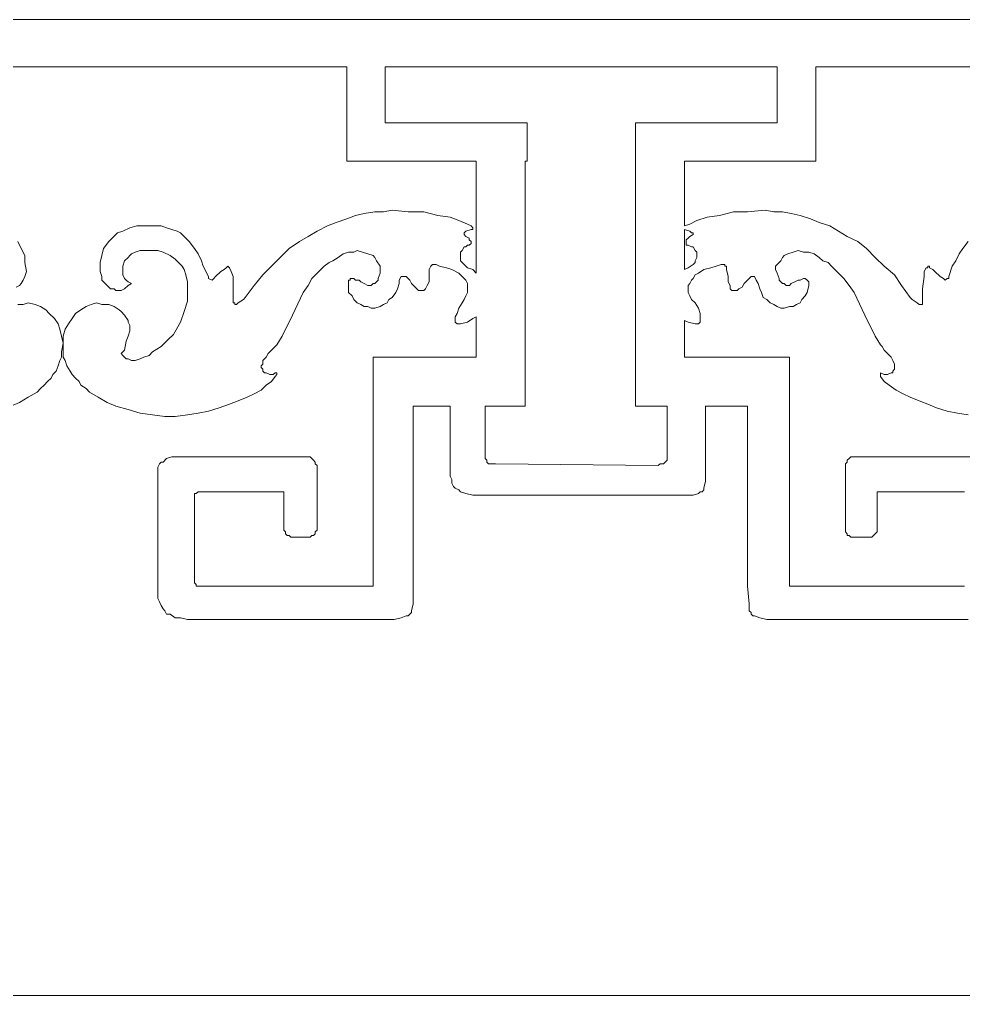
# Model space of a CAD drawing. Extents: x -66030 to 95157, y -13132 to 45879.
# Drawn here: x 54058 to 56165, y 20842 to 23022 of the extents above; entities that cross this region are included whole.
import ezdxf

# ---------------------------------------------------------------- set-up
doc = ezdxf.new("R2010")
doc.units = 0
doc.header["$LTSCALE"] = 100
doc.header["$MEASUREMENT"] = 0
doc.layers.get('0').update_dxf_attribs({"linetype": 'CONTINUOUS'})

msp = doc.modelspace()

# ---------------------------------------------------------------- linework, layer by layer
at = {"lineweight": 0}
for points in [[(50640.2, 23021.9), (67139, 23021.9)], [(50640.2, 23021.9), (67139, 23021.9)], [(54054, 22385.2), (54065.7, 22385.2), (54077.5, 22389.1), (54093.1, 22385.2), (54104.8, 22381.3), (54116.5, 22373.5), (54124.3, 22365.7), (54136.1, 22353.9), (54143.9, 22342.2), (54147.8, 22330.5), (54151.7, 22314.9), (54155.6, 22299.3), (54155.6, 22314.9), (54159.5, 22330.5), (54167.3, 22342.2), (54175.1, 22353.9), (54182.9, 22365.7), (54194.6, 22373.5), (54206.4, 22381.3), (54218.1, 22385.2), (54229.8, 22389.1), (54241.5, 22385.2), (54257.1, 22385.2), (54268.9, 22381.3), (54280.6, 22373.5), (54284.5, 22369.6), (54292.3, 22361.8), (54300.1, 22350), (54300.1, 22346.1), (54304, 22338.3), (54304, 22326.6), (54300.1, 22314.9), (54296.2, 22303.2), (54292.3, 22283.6), (54284.5, 22275.8), (54288.4, 22271.9), (54292.3, 22268), (54296.2, 22264.1), (54300.1, 22264.1), (54307.9, 22260.2), (54315.7, 22260.2), (54327.4, 22264.1), (54335.3, 22268), (54347, 22271.9), (54354.8, 22279.7), (54374.3, 22291.4), (54389.9, 22307.1), (54401.7, 22318.8), (54417.3, 22346.1), (54425.1, 22369.6), (54432.9, 22393), (54432.9, 22416.4), (54432.9, 22436), (54429, 22451.6), (54425.1, 22463.3), (54421.2, 22471.1), (54417.3, 22475), (54405.6, 22486.7), (54393.8, 22494.6), (54378.2, 22502.4), (54366.5, 22506.3), (54354.8, 22506.3), (54339.2, 22506.3), (54327.4, 22506.3), (54315.7, 22502.4), (54307.9, 22498.5), (54304, 22494.6), (54300.1, 22490.6), (54292.3, 22482.8), (54288.4, 22471.1), (54288.4, 22459.4), (54288.4, 22455.5), (54288.4, 22451.6), (54292.3, 22443.8), (54296.2, 22439.9), (54300.1, 22436), (54307.9, 22432.1), (54300.1, 22428.2), (54292.3, 22420.3), (54284.5, 22416.4), (54272.8, 22416.4), (54268.9, 22420.3), (54261, 22420.3), (54257.1, 22424.2), (54253.2, 22428.2), (54249.3, 22432.1), (54241.5, 22439.9), (54241.5, 22447.7), (54237.6, 22459.4), (54237.6, 22478.9), (54241.5, 22494.6), (54245.4, 22510.2), (54257.1, 22525.8), (54261, 22529.7), (54264.9, 22533.6), (54276.7, 22545.3), (54288.4, 22549.2), (54304, 22557), (54319.6, 22561), (54331.4, 22561), (54347, 22561), (54362.6, 22561), (54374.3, 22561), (54386, 22557), (54397.8, 22553.1), (54409.5, 22549.2), (54417.3, 22545.3), (54425.1, 22537.5), (54429, 22533.6), (54436.8, 22525.8), (54448.5, 22510.2), (54456.3, 22498.5), (54464.2, 22482.8), (54468.1, 22471.1), (54479.8, 22447.7), (54479.8, 22443.8), (54479.8, 22443.8), (54487.6, 22439.9), (54491.5, 22443.8), (54495.4, 22447.7), (54507.1, 22459.4), (54514.9, 22463.3), (54518.8, 22467.2), (54522.7, 22471.1), (54522.7, 22471.1), (54526.6, 22467.2), (54526.6, 22467.2), (54530.6, 22459.4), (54534.5, 22447.7), (54534.5, 22420.3), (54534.5, 22396.9), (54534.5, 22389.1), (54538.4, 22389.1), (54538.4, 22385.2), (54542.3, 22385.2), (54546.2, 22389.1), (54557.9, 22396.9), (54561.8, 22400.8), (54581.3, 22428.2), (54600.9, 22451.6), (54620.4, 22471.1), (54639.9, 22490.6), (54659.5, 22510.2), (54682.9, 22525.8), (54702.4, 22537.5), (54721.9, 22549.2), (54745.4, 22561), (54764.9, 22568.8), (54788.3, 22576.6), (54807.9, 22584.4), (54827.4, 22588.3), (54850.8, 22592.2), (54870.4, 22592.2), (54889.9, 22596.1), (54925.1, 22592.2), (54960.2, 22592.2), (54991.5, 22584.4), (55018.8, 22580.5), (55038.3, 22572.7), (55057.9, 22564.9), (55065.7, 22561), (55069.6, 22557), (55069.6, 22557), (55069.6, 22553.1), (55065.7, 22553.1), (55054, 22549.2), (55050, 22545.3), (55050, 22545.3), (55050, 22541.4), (55050, 22541.4), (55054, 22537.5), (55061.8, 22533.6), (55061.8, 22529.7), (55065.7, 22525.8), (55065.7, 22521.9), (55061.8, 22518), (55057.9, 22518), (55054, 22514.1), (55050, 22514.1), (55046.1, 22506.3), (55042.2, 22502.4), (55042.2, 22494.6), (55042.2, 22490.6), (55042.2, 22482.8), (55046.1, 22478.9), (55050, 22475), (55057.9, 22467.2), (55069.6, 22463.3), (55077.4, 22455.5), (55077.4, 22455.5), (55077.4, 22705.5), (54874.3, 22705.5), (54788.3, 22705.5), (54788.3, 22791.4), (54788.3, 22916.4), (53534.5, 22916.4)], [(54054, 22385.2), (54065.7, 22385.2), (54077.5, 22389.1), (54093.1, 22385.2), (54104.8, 22381.3), (54116.5, 22373.5), (54124.3, 22365.7), (54136.1, 22353.9), (54143.9, 22342.2), (54147.8, 22330.5), (54151.7, 22314.9), (54155.6, 22299.3), (54155.6, 22314.9), (54159.5, 22330.5), (54167.3, 22342.2), (54175.1, 22353.9), (54182.9, 22365.7), (54194.6, 22373.5), (54206.4, 22381.3), (54218.1, 22385.2), (54229.8, 22389.1), (54241.5, 22385.2), (54257.1, 22385.2), (54268.9, 22381.3), (54280.6, 22373.5), (54284.5, 22369.6), (54292.3, 22361.8), (54300.1, 22350), (54300.1, 22346.1), (54304, 22338.3), (54304, 22326.6), (54300.1, 22314.9), (54296.2, 22303.2), (54292.3, 22283.6), (54284.5, 22275.8), (54288.4, 22271.9), (54292.3, 22268), (54296.2, 22264.1), (54300.1, 22264.1), (54307.9, 22260.2), (54315.7, 22260.2), (54327.4, 22264.1), (54335.3, 22268), (54347, 22271.9), (54354.8, 22279.7), (54374.3, 22291.4), (54389.9, 22307.1), (54401.7, 22318.8), (54417.3, 22346.1), (54425.1, 22369.6), (54432.9, 22393), (54432.9, 22416.4), (54432.9, 22436), (54429, 22451.6), (54425.1, 22463.3), (54421.2, 22471.1), (54417.3, 22475), (54405.6, 22486.7), (54393.8, 22494.6), (54378.2, 22502.4), (54366.5, 22506.3), (54354.8, 22506.3), (54339.2, 22506.3), (54327.4, 22506.3), (54315.7, 22502.4), (54307.9, 22498.5), (54304, 22494.6), (54300.1, 22490.6), (54292.3, 22482.8), (54288.4, 22471.1), (54288.4, 22459.4), (54288.4, 22455.5), (54288.4, 22451.6), (54292.3, 22443.8), (54296.2, 22439.9), (54300.1, 22436), (54307.9, 22432.1), (54300.1, 22428.2), (54292.3, 22420.3), (54284.5, 22416.4), (54272.8, 22416.4), (54268.9, 22420.3), (54261, 22420.3), (54257.1, 22424.2), (54253.2, 22428.2), (54249.3, 22432.1), (54241.5, 22439.9), (54241.5, 22447.7), (54237.6, 22459.4), (54237.6, 22478.9), (54241.5, 22494.6), (54245.4, 22510.2), (54257.1, 22525.8), (54261, 22529.7), (54264.9, 22533.6), (54276.7, 22545.3), (54288.4, 22549.2), (54304, 22557), (54319.6, 22561), (54331.4, 22561), (54347, 22561), (54362.6, 22561), (54374.3, 22561), (54386, 22557), (54397.8, 22553.1), (54409.5, 22549.2), (54417.3, 22545.3), (54425.1, 22537.5), (54429, 22533.6), (54436.8, 22525.8), (54448.5, 22510.2), (54456.3, 22498.5), (54464.2, 22482.8), (54468.1, 22471.1), (54479.8, 22447.7), (54479.8, 22443.8), (54479.8, 22443.8), (54487.6, 22439.9), (54491.5, 22443.8), (54495.4, 22447.7), (54507.1, 22459.4), (54514.9, 22463.3), (54518.8, 22467.2), (54522.7, 22471.1), (54522.7, 22471.1), (54526.6, 22467.2), (54526.6, 22467.2), (54530.6, 22459.4), (54534.5, 22447.7), (54534.5, 22420.3), (54534.5, 22396.9), (54534.5, 22389.1), (54538.4, 22389.1), (54538.4, 22385.2), (54542.3, 22385.2), (54546.2, 22389.1), (54557.9, 22396.9), (54561.8, 22400.8), (54581.3, 22428.2), (54600.9, 22451.6), (54620.4, 22471.1), (54639.9, 22490.6), (54659.5, 22510.2), (54682.9, 22525.8), (54702.4, 22537.5), (54721.9, 22549.2), (54745.4, 22561), (54764.9, 22568.8), (54788.3, 22576.6), (54807.9, 22584.4), (54827.4, 22588.3), (54850.8, 22592.2), (54870.4, 22592.2), (54889.9, 22596.1), (54925.1, 22592.2), (54960.2, 22592.2), (54991.5, 22584.4), (55018.8, 22580.5), (55038.3, 22572.7), (55057.9, 22564.9), (55065.7, 22561), (55069.6, 22557), (55069.6, 22557), (55069.6, 22553.1), (55065.7, 22553.1), (55054, 22549.2), (55050, 22545.3), (55050, 22545.3), (55050, 22541.4), (55050, 22541.4), (55054, 22537.5), (55061.8, 22533.6), (55061.8, 22529.7), (55065.7, 22525.8), (55065.7, 22521.9), (55061.8, 22518), (55057.9, 22518), (55054, 22514.1), (55050, 22514.1), (55046.1, 22506.3), (55042.2, 22502.4), (55042.2, 22494.6), (55042.2, 22490.6), (55042.2, 22482.8), (55046.1, 22478.9), (55050, 22475), (55057.9, 22467.2), (55069.6, 22463.3), (55077.4, 22455.5), (55077.4, 22455.5), (55077.4, 22705.5), (54874.3, 22705.5), (54788.3, 22705.5), (54788.3, 22791.4), (54788.3, 22916.4), (53534.5, 22916.4)], [(57089, 22916.4), (55835.1, 22916.4), (55835.1, 22916.4), (55835.1, 22791.4), (55835.1, 22705.5), (55749.2, 22705.5), (55542.2, 22705.5), (55542.2, 22561), (55553.9, 22564.9), (55569.5, 22572.7), (55593, 22580.5), (55620.3, 22584.4), (55651.6, 22592.2), (55682.8, 22592.2), (55721.9, 22596.1), (55741.4, 22592.2), (55760.9, 22592.2), (55780.5, 22588.3), (55800, 22584.4), (55823.4, 22576.6), (55843, 22568.8), (55866.4, 22561), (55885.9, 22549.2), (55905.5, 22537.5), (55928.9, 22525.8), (55948.4, 22510.2), (55968, 22490.6), (55987.5, 22471.1), (56010.9, 22451.6), (56026.5, 22428.2), (56046.1, 22400.8), (56050, 22396.9), (56061.7, 22389.1), (56065.6, 22385.2), (56073.4, 22385.2), (56073.4, 22389.1), (56073.4, 22389.1), (56073.4, 22396.9), (56073.4, 22420.3), (56077.3, 22447.7), (56077.3, 22459.4), (56081.2, 22467.2), (56085.1, 22467.2), (56085.1, 22471.1), (56089, 22471.1), (56089, 22467.2), (56096.8, 22463.3), (56100.8, 22459.4), (56112.5, 22447.7), (56120.3, 22443.8), (56124.2, 22439.9), (56128.1, 22443.8), (56132, 22443.8), (56132, 22447.7), (56139.8, 22471.1), (56147.6, 22482.8), (56155.4, 22498.5), (56163.2, 22510.2), (56175, 22525.8)], [(57089, 22916.4), (55835.1, 22916.4), (55835.1, 22916.4), (55835.1, 22791.4), (55835.1, 22705.5), (55749.2, 22705.5), (55542.2, 22705.5), (55542.2, 22561), (55553.9, 22564.9), (55569.5, 22572.7), (55593, 22580.5), (55620.3, 22584.4), (55651.6, 22592.2), (55682.8, 22592.2), (55721.9, 22596.1), (55741.4, 22592.2), (55760.9, 22592.2), (55780.5, 22588.3), (55800, 22584.4), (55823.4, 22576.6), (55843, 22568.8), (55866.4, 22561), (55885.9, 22549.2), (55905.5, 22537.5), (55928.9, 22525.8), (55948.4, 22510.2), (55968, 22490.6), (55987.5, 22471.1), (56010.9, 22451.6), (56026.5, 22428.2), (56046.1, 22400.8), (56050, 22396.9), (56061.7, 22389.1), (56065.6, 22385.2), (56073.4, 22385.2), (56073.4, 22389.1), (56073.4, 22389.1), (56073.4, 22396.9), (56073.4, 22420.3), (56077.3, 22447.7), (56077.3, 22459.4), (56081.2, 22467.2), (56085.1, 22467.2), (56085.1, 22471.1), (56089, 22471.1), (56089, 22467.2), (56096.8, 22463.3), (56100.8, 22459.4), (56112.5, 22447.7), (56120.3, 22443.8), (56124.2, 22439.9), (56128.1, 22443.8), (56132, 22443.8), (56132, 22447.7), (56139.8, 22471.1), (56147.6, 22482.8), (56155.4, 22498.5), (56163.2, 22510.2), (56175, 22525.8)], [(54054, 22525.8), (54061.8, 22510.2), (54069.7, 22494.6), (54069.7, 22478.9), (54073.6, 22459.4), (54069.7, 22447.7), (54065.7, 22439.9), (54061.8, 22432.1), (54057.9, 22428.2), (54050.1, 22424.2)], [(54054, 22525.8), (54061.8, 22510.2), (54069.7, 22494.6), (54069.7, 22478.9), (54073.6, 22459.4), (54069.7, 22447.7), (54065.7, 22439.9), (54061.8, 22432.1), (54057.9, 22428.2), (54050.1, 22424.2)], [(56175, 21682.1), (55749.2, 21682.1), (55725.8, 21682.1), (55710.2, 21686), (55698.4, 21689.9), (55694.5, 21689.9), (55690.6, 21693.8), (55690.6, 21697.7), (55686.7, 21701.6), (55686.7, 21717.3), (55682.8, 21756.3), (55682.8, 22158.6), (55589.1, 22158.6), (55589.1, 22029.7), (55589.1, 21990.7), (55585.2, 21975.1), (55585.2, 21971.2), (55581.3, 21967.2), (55577.4, 21967.2), (55573.4, 21963.3), (55561.7, 21959.4), (55546.1, 21959.4), (55522.7, 21959.4), (55096.9, 21959.4), (55085.2, 21959.4), (55069.6, 21959.4), (55054, 21963.3), (55042.2, 21967.2), (55038.3, 21971.2), (55030.5, 21975.1), (55026.6, 21979), (55022.7, 21986.8), (55022.7, 21994.6), (55018.8, 22002.4), (55018.8, 22010.2), (55018.8, 22021.9), (55018.8, 22100.1), (55018.8, 22158.6), (54936.8, 22158.6), (54936.8, 21756.3), (54936.8, 21717.3), (54932.9, 21701.6), (54932.9, 21697.7), (54929, 21693.8), (54925.1, 21689.9), (54921.2, 21689.9), (54909.4, 21686), (54893.8, 21682.1), (54870.4, 21682.1), (54448.5, 21682.1), (54432.9, 21682.1), (54417.3, 21686), (54405.6, 21686), (54393.8, 21693.8), (54386, 21693.8), (54382.1, 21701.6), (54378.2, 21705.5), (54374.3, 21713.4), (54370.4, 21721.2), (54366.5, 21729), (54366.5, 21736.8), (54366.5, 21748.5), (54366.5, 21857.9), (54366.5, 21994.6), (54366.5, 22014.1), (54366.5, 22021.9), (54370.4, 22029.7), (54374.3, 22033.6), (54378.2, 22033.6), (54386, 22041.5), (54397.8, 22045.4), (54413.4, 22045.4), (54514.9, 22045.4), (54667.3, 22045.4), (54671.2, 22045.4), (54698.5, 22045.4), (54702.4, 22045.4), (54706.3, 22045.4), (54710.2, 22041.5), (54714.1, 22037.6), (54718, 22033.6), (54718, 22029.7), (54721.9, 22025.8), (54721.9, 22021.9), (54721.9, 21889.1), (54721.9, 21881.3), (54718, 21877.4), (54718, 21873.5), (54714.1, 21869.6), (54710.2, 21869.6), (54706.3, 21865.7), (54702.4, 21865.7), (54698.5, 21865.7), (54671.2, 21865.7), (54667.3, 21865.7), (54663.4, 21865.7), (54659.5, 21869.6), (54655.5, 21869.6), (54651.6, 21873.5), (54651.6, 21877.4), (54647.7, 21881.3), (54647.7, 21889.1), (54647.7, 21967.2), (54472, 21967.2), (54460.2, 21967.2), (54456.3, 21967.2), (54452.4, 21963.3), (54448.5, 21963.3), (54448.5, 21959.4), (54448.5, 21955.5), (54448.5, 21947.7), (54448.5, 21779.8), (54448.5, 21771.9), (54448.5, 21764.1), (54452.4, 21760.2), (54452.4, 21756.3), (54456.3, 21756.3), (54460.2, 21756.3), (54472, 21756.3), (54831.3, 21756.3), (54843, 21756.3), (54843, 21756.3), (54846.9, 21756.3), (54846.9, 21768), (54846.9, 21787.6), (54846.9, 22158.6), (54846.9, 22217.2), (54846.9, 22268), (54893.8, 22268), (55077.4, 22268), (55077.4, 22357.8), (55077.4, 22357.8), (55069.6, 22353.9), (55057.9, 22346.1), (55042.2, 22342.2), (55038.3, 22342.2), (55034.4, 22342.2), (55030.5, 22346.1), (55030.5, 22353.9), (55030.5, 22357.8), (55034.4, 22365.7), (55038.3, 22377.4), (55046.1, 22389.1), (55050, 22396.9), (55054, 22404.7), (55057.9, 22412.5), (55057.9, 22420.3), (55057.9, 22428.2), (55057.9, 22432.1), (55054, 22439.9), (55050, 22443.8), (55042.2, 22451.6), (55038.3, 22455.5), (55022.7, 22463.3), (55011, 22467.2), (54995.4, 22471.1), (54987.6, 22475), (54983.6, 22475), (54979.7, 22475), (54975.8, 22471.1), (54975.8, 22471.1), (54971.9, 22463.3), (54971.9, 22447.7), (54971.9, 22436), (54968, 22428.2), (54964.1, 22420.3), (54960.2, 22416.4), (54960.2, 22416.4), (54956.3, 22416.4), (54948.5, 22416.4), (54944.6, 22420.3), (54940.7, 22424.2), (54932.9, 22432.1), (54929, 22439.9), (54925.1, 22443.8), (54921.2, 22447.7), (54913.3, 22447.7), (54909.4, 22447.7), (54905.5, 22439.9), (54905.5, 22432.1), (54901.6, 22420.3), (54897.7, 22412.5), (54889.9, 22400.8), (54882.1, 22396.9), (54878.2, 22389.1), (54870.4, 22385.2), (54862.6, 22381.3), (54850.8, 22377.4), (54843, 22377.4), (54835.2, 22381.3), (54827.4, 22381.3), (54819.6, 22385.2), (54811.8, 22389.1), (54804, 22396.9), (54800.1, 22404.7), (54792.3, 22412.5), (54792.3, 22428.2), (54792.3, 22436), (54792.3, 22439.9), (54796.2, 22439.9), (54796.2, 22443.8), (54804, 22443.8), (54807.9, 22439.9), (54815.7, 22439.9), (54819.6, 22436), (54827.4, 22432.1), (54835.2, 22428.2), (54843, 22428.2), (54846.9, 22432.1), (54850.8, 22432.1), (54854.8, 22436), (54858.7, 22439.9), (54858.7, 22443.8), (54862.6, 22455.5), (54862.6, 22463.3), (54862.6, 22471.1), (54854.8, 22482.8), (54850.8, 22490.6), (54846.9, 22494.6), (54835.2, 22498.5), (54823.5, 22502.4), (54811.8, 22506.3), (54804, 22502.4), (54792.3, 22502.4), (54780.5, 22498.5), (54768.8, 22490.6), (54757.1, 22482.8), (54749.3, 22478.9), (54737.6, 22471.1), (54721.9, 22455.5), (54710.2, 22443.8), (54702.4, 22428.2), (54690.7, 22412.5), (54667.3, 22361.8), (54643.8, 22314.9), (54632.1, 22295.3), (54628.2, 22291.4), (54620.4, 22283.6), (54612.6, 22275.8), (54608.7, 22268), (54600.9, 22260.2), (54600.9, 22252.4), (54597, 22248.5), (54597, 22244.6), (54600.9, 22240.7), (54600.9, 22236.8), (54604.8, 22232.9), (54608.7, 22232.9), (54616.5, 22228.9), (54624.3, 22228.9), (54628.2, 22232.9), (54632.1, 22232.9), (54632.1, 22228.9), (54628.2, 22225), (54620.4, 22213.3), (54608.7, 22205.5), (54597, 22193.8), (54581.3, 22186), (54565.7, 22178.2), (54546.2, 22170.4), (54526.6, 22162.5), (54503.2, 22154.7), (54479.8, 22146.9), (54456.3, 22143), (54432.9, 22139.1), (54405.6, 22135.2), (54382.1, 22135.2), (54354.8, 22139.1), (54327.4, 22143), (54300.1, 22150.8), (54272.8, 22158.6), (54253.2, 22166.5), (54233.7, 22178.2), (54214.2, 22189.9), (54206.4, 22197.7), (54194.6, 22205.5), (54190.7, 22213.3), (54182.9, 22221.1), (54175.1, 22228.9), (54171.2, 22236.8), (54163.4, 22248.5), (54159.5, 22260.2), (54155.6, 22268), (54155.6, 22279.7), (54155.6, 22299.3), (54151.7, 22279.7), (54151.7, 22268), (54147.8, 22260.2), (54143.9, 22248.5), (54140, 22236.8), (54132.1, 22228.9), (54128.2, 22221.1), (54120.4, 22213.3), (54112.6, 22205.5), (54104.8, 22197.7), (54097, 22189.9), (54077.5, 22178.2), (54057.9, 22166.5), (54038.4, 22158.6)], [(56175, 21682.1), (55749.2, 21682.1), (55725.8, 21682.1), (55710.2, 21686), (55698.4, 21689.9), (55694.5, 21689.9), (55690.6, 21693.8), (55690.6, 21697.7), (55686.7, 21701.6), (55686.7, 21717.3), (55682.8, 21756.3), (55682.8, 22158.6), (55589.1, 22158.6), (55589.1, 22029.7), (55589.1, 21990.7), (55585.2, 21975.1), (55585.2, 21971.2), (55581.3, 21967.2), (55577.4, 21967.2), (55573.4, 21963.3), (55561.7, 21959.4), (55546.1, 21959.4), (55522.7, 21959.4), (55096.9, 21959.4), (55085.2, 21959.4), (55069.6, 21959.4), (55054, 21963.3), (55042.2, 21967.2), (55038.3, 21971.2), (55030.5, 21975.1), (55026.6, 21979), (55022.7, 21986.8), (55022.7, 21994.6), (55018.8, 22002.4), (55018.8, 22010.2), (55018.8, 22021.9), (55018.8, 22100.1), (55018.8, 22158.6), (54936.8, 22158.6), (54936.8, 21756.3), (54936.8, 21717.3), (54932.9, 21701.6), (54932.9, 21697.7), (54929, 21693.8), (54925.1, 21689.9), (54921.2, 21689.9), (54909.4, 21686), (54893.8, 21682.1), (54870.4, 21682.1), (54448.5, 21682.1), (54432.9, 21682.1), (54417.3, 21686), (54405.6, 21686), (54393.8, 21693.8), (54386, 21693.8), (54382.1, 21701.6), (54378.2, 21705.5), (54374.3, 21713.4), (54370.4, 21721.2), (54366.5, 21729), (54366.5, 21736.8), (54366.5, 21748.5), (54366.5, 21857.9), (54366.5, 21994.6), (54366.5, 22014.1), (54366.5, 22021.9), (54370.4, 22029.7), (54374.3, 22033.6), (54378.2, 22033.6), (54386, 22041.5), (54397.8, 22045.4), (54413.4, 22045.4), (54514.9, 22045.4), (54667.3, 22045.4), (54671.2, 22045.4), (54698.5, 22045.4), (54702.4, 22045.4), (54706.3, 22045.4), (54710.2, 22041.5), (54714.1, 22037.6), (54718, 22033.6), (54718, 22029.7), (54721.9, 22025.8), (54721.9, 22021.9), (54721.9, 21889.1), (54721.9, 21881.3), (54718, 21877.4), (54718, 21873.5), (54714.1, 21869.6), (54710.2, 21869.6), (54706.3, 21865.7), (54702.4, 21865.7), (54698.5, 21865.7), (54671.2, 21865.7), (54667.3, 21865.7), (54663.4, 21865.7), (54659.5, 21869.6), (54655.5, 21869.6), (54651.6, 21873.5), (54651.6, 21877.4), (54647.7, 21881.3), (54647.7, 21889.1), (54647.7, 21967.2), (54472, 21967.2), (54460.2, 21967.2), (54456.3, 21967.2), (54452.4, 21963.3), (54448.5, 21963.3), (54448.5, 21959.4), (54448.5, 21955.5), (54448.5, 21947.7), (54448.5, 21779.8), (54448.5, 21771.9), (54448.5, 21764.1), (54452.4, 21760.2), (54452.4, 21756.3), (54456.3, 21756.3), (54460.2, 21756.3), (54472, 21756.3), (54831.3, 21756.3), (54843, 21756.3), (54843, 21756.3), (54846.9, 21756.3), (54846.9, 21768), (54846.9, 21787.6), (54846.9, 22158.6), (54846.9, 22217.2), (54846.9, 22268), (54893.8, 22268), (55077.4, 22268), (55077.4, 22357.8), (55077.4, 22357.8), (55069.6, 22353.9), (55057.9, 22346.1), (55042.2, 22342.2), (55038.3, 22342.2), (55034.4, 22342.2), (55030.5, 22346.1), (55030.5, 22353.9), (55030.5, 22357.8), (55034.4, 22365.7), (55038.3, 22377.4), (55046.1, 22389.1), (55050, 22396.9), (55054, 22404.7), (55057.9, 22412.5), (55057.9, 22420.3), (55057.9, 22428.2), (55057.9, 22432.1), (55054, 22439.9), (55050, 22443.8), (55042.2, 22451.6), (55038.3, 22455.5), (55022.7, 22463.3), (55011, 22467.2), (54995.4, 22471.1), (54987.6, 22475), (54983.6, 22475), (54979.7, 22475), (54975.8, 22471.1), (54975.8, 22471.1), (54971.9, 22463.3), (54971.9, 22447.7), (54971.9, 22436), (54968, 22428.2), (54964.1, 22420.3), (54960.2, 22416.4), (54960.2, 22416.4), (54956.3, 22416.4), (54948.5, 22416.4), (54944.6, 22420.3), (54940.7, 22424.2), (54932.9, 22432.1), (54929, 22439.9), (54925.1, 22443.8), (54921.2, 22447.7), (54913.3, 22447.7), (54909.4, 22447.7), (54905.5, 22439.9), (54905.5, 22432.1), (54901.6, 22420.3), (54897.7, 22412.5), (54889.9, 22400.8), (54882.1, 22396.9), (54878.2, 22389.1), (54870.4, 22385.2), (54862.6, 22381.3), (54850.8, 22377.4), (54843, 22377.4), (54835.2, 22381.3), (54827.4, 22381.3), (54819.6, 22385.2), (54811.8, 22389.1), (54804, 22396.9), (54800.1, 22404.7), (54792.3, 22412.5), (54792.3, 22428.2), (54792.3, 22436), (54792.3, 22439.9), (54796.2, 22439.9), (54796.2, 22443.8), (54804, 22443.8), (54807.9, 22439.9), (54815.7, 22439.9), (54819.6, 22436), (54827.4, 22432.1), (54835.2, 22428.2), (54843, 22428.2), (54846.9, 22432.1), (54850.8, 22432.1), (54854.8, 22436), (54858.7, 22439.9), (54858.7, 22443.8), (54862.6, 22455.5), (54862.6, 22463.3), (54862.6, 22471.1), (54854.8, 22482.8), (54850.8, 22490.6), (54846.9, 22494.6), (54835.2, 22498.5), (54823.5, 22502.4), (54811.8, 22506.3), (54804, 22502.4), (54792.3, 22502.4), (54780.5, 22498.5), (54768.8, 22490.6), (54757.1, 22482.8), (54749.3, 22478.9), (54737.6, 22471.1), (54721.9, 22455.5), (54710.2, 22443.8), (54702.4, 22428.2), (54690.7, 22412.5), (54667.3, 22361.8), (54643.8, 22314.9), (54632.1, 22295.3), (54628.2, 22291.4), (54620.4, 22283.6), (54612.6, 22275.8), (54608.7, 22268), (54600.9, 22260.2), (54600.9, 22252.4), (54597, 22248.5), (54597, 22244.6), (54600.9, 22240.7), (54600.9, 22236.8), (54604.8, 22232.9), (54608.7, 22232.9), (54616.5, 22228.9), (54624.3, 22228.9), (54628.2, 22232.9), (54632.1, 22232.9), (54632.1, 22228.9), (54628.2, 22225), (54620.4, 22213.3), (54608.7, 22205.5), (54597, 22193.8), (54581.3, 22186), (54565.7, 22178.2), (54546.2, 22170.4), (54526.6, 22162.5), (54503.2, 22154.7), (54479.8, 22146.9), (54456.3, 22143), (54432.9, 22139.1), (54405.6, 22135.2), (54382.1, 22135.2), (54354.8, 22139.1), (54327.4, 22143), (54300.1, 22150.8), (54272.8, 22158.6), (54253.2, 22166.5), (54233.7, 22178.2), (54214.2, 22189.9), (54206.4, 22197.7), (54194.6, 22205.5), (54190.7, 22213.3), (54182.9, 22221.1), (54175.1, 22228.9), (54171.2, 22236.8), (54163.4, 22248.5), (54159.5, 22260.2), (54155.6, 22268), (54155.6, 22279.7), (54155.6, 22299.3), (54151.7, 22279.7), (54151.7, 22268), (54147.8, 22260.2), (54143.9, 22248.5), (54140, 22236.8), (54132.1, 22228.9), (54128.2, 22221.1), (54120.4, 22213.3), (54112.6, 22205.5), (54104.8, 22197.7), (54097, 22189.9), (54077.5, 22178.2), (54057.9, 22166.5), (54038.4, 22158.6)], [(56175, 22139.1), (56151.5, 22143), (56128.1, 22146.9), (56104.7, 22154.7), (56085.1, 22162.5), (56065.6, 22170.4), (56046.1, 22178.2), (56030.4, 22186), (56014.8, 22193.8), (55999.2, 22205.5), (55987.5, 22213.3), (55979.7, 22225), (55979.7, 22228.9), (55979.7, 22232.9), (55979.7, 22232.9), (55987.5, 22228.9), (55995.3, 22228.9), (56003.1, 22232.9), (56007, 22232.9), (56007, 22236.8), (56010.9, 22240.7), (56010.9, 22244.6), (56010.9, 22248.5), (56010.9, 22252.4), (56007, 22260.2), (56003.1, 22268), (55995.3, 22275.8), (55987.5, 22283.6), (55983.6, 22291.4), (55979.7, 22295.3), (55968, 22314.9), (55944.5, 22361.8), (55921.1, 22412.5), (55909.4, 22428.2), (55897.6, 22443.8), (55885.9, 22455.5), (55870.3, 22471.1), (55862.5, 22478.9), (55850.8, 22482.8), (55843, 22490.6), (55831.2, 22498.5), (55819.5, 22502.4), (55807.8, 22502.4), (55796.1, 22506.3), (55784.4, 22502.4), (55772.7, 22498.5), (55764.8, 22494.6), (55760.9, 22490.6), (55757, 22482.8), (55745.3, 22471.1), (55745.3, 22463.3), (55749.2, 22455.5), (55753.1, 22443.8), (55753.1, 22439.9), (55757, 22436), (55760.9, 22432.1), (55764.8, 22432.1), (55768.7, 22428.2), (55776.6, 22428.2), (55780.5, 22432.1), (55788.3, 22436), (55796.1, 22439.9), (55800, 22439.9), (55807.8, 22443.8), (55811.7, 22443.8), (55815.6, 22439.9), (55815.6, 22439.9), (55819.5, 22436), (55819.5, 22428.2), (55815.6, 22412.5), (55811.7, 22404.7), (55803.9, 22396.9), (55800, 22389.1), (55792.2, 22385.2), (55784.4, 22381.3), (55776.6, 22381.3), (55764.8, 22377.4), (55757, 22377.4), (55749.2, 22381.3), (55741.4, 22385.2), (55733.6, 22389.1), (55725.8, 22396.9), (55718, 22400.8), (55714.1, 22412.5), (55710.2, 22420.3), (55706.3, 22432.1), (55702.3, 22439.9), (55698.4, 22447.7), (55694.5, 22447.7), (55690.6, 22447.7), (55686.7, 22443.8), (55682.8, 22439.9), (55675, 22432.1), (55671.1, 22424.2), (55663.3, 22420.3), (55659.4, 22416.4), (55655.5, 22416.4), (55651.6, 22416.4), (55647.7, 22416.4), (55643.8, 22420.3), (55643.8, 22428.2), (55639.8, 22436), (55639.8, 22447.7), (55635.9, 22463.3), (55635.9, 22471.1), (55632, 22471.1), (55632, 22475), (55628.1, 22475), (55624.2, 22475), (55612.5, 22471.1), (55600.8, 22467.2), (55585.2, 22463.3), (55573.4, 22455.5), (55565.6, 22451.6), (55561.7, 22443.8), (55557.8, 22439.9), (55553.9, 22432.1), (55550, 22428.2), (55550, 22420.3), (55550, 22412.5), (55553.9, 22404.7), (55557.8, 22396.9), (55565.6, 22389.1), (55573.4, 22377.4), (55577.4, 22365.7), (55577.4, 22357.8), (55577.4, 22353.9), (55577.4, 22346.1), (55573.4, 22342.2), (55573.4, 22342.2), (55565.6, 22342.2), (55550, 22346.1), (55542.2, 22350), (55542.2, 22268), (55729.7, 22268), (55776.6, 22268), (55776.6, 22217.2), (55776.6, 22158.6), (55776.6, 21787.6), (55776.6, 21768), (55776.6, 21756.3), (55776.6, 21756.3), (55780.5, 21756.3), (55788.3, 21756.3), (56151.5, 21756.3), (56159.3, 21756.3), (56163.2, 21756.3), (56167.2, 21756.3)], [(56175, 22139.1), (56151.5, 22143), (56128.1, 22146.9), (56104.7, 22154.7), (56085.1, 22162.5), (56065.6, 22170.4), (56046.1, 22178.2), (56030.4, 22186), (56014.8, 22193.8), (55999.2, 22205.5), (55987.5, 22213.3), (55979.7, 22225), (55979.7, 22228.9), (55979.7, 22232.9), (55979.7, 22232.9), (55987.5, 22228.9), (55995.3, 22228.9), (56003.1, 22232.9), (56007, 22232.9), (56007, 22236.8), (56010.9, 22240.7), (56010.9, 22244.6), (56010.9, 22248.5), (56010.9, 22252.4), (56007, 22260.2), (56003.1, 22268), (55995.3, 22275.8), (55987.5, 22283.6), (55983.6, 22291.4), (55979.7, 22295.3), (55968, 22314.9), (55944.5, 22361.8), (55921.1, 22412.5), (55909.4, 22428.2), (55897.6, 22443.8), (55885.9, 22455.5), (55870.3, 22471.1), (55862.5, 22478.9), (55850.8, 22482.8), (55843, 22490.6), (55831.2, 22498.5), (55819.5, 22502.4), (55807.8, 22502.4), (55796.1, 22506.3), (55784.4, 22502.4), (55772.7, 22498.5), (55764.8, 22494.6), (55760.9, 22490.6), (55757, 22482.8), (55745.3, 22471.1), (55745.3, 22463.3), (55749.2, 22455.5), (55753.1, 22443.8), (55753.1, 22439.9), (55757, 22436), (55760.9, 22432.1), (55764.8, 22432.1), (55768.7, 22428.2), (55776.6, 22428.2), (55780.5, 22432.1), (55788.3, 22436), (55796.1, 22439.9), (55800, 22439.9), (55807.8, 22443.8), (55811.7, 22443.8), (55815.6, 22439.9), (55815.6, 22439.9), (55819.5, 22436), (55819.5, 22428.2), (55815.6, 22412.5), (55811.7, 22404.7), (55803.9, 22396.9), (55800, 22389.1), (55792.2, 22385.2), (55784.4, 22381.3), (55776.6, 22381.3), (55764.8, 22377.4), (55757, 22377.4), (55749.2, 22381.3), (55741.4, 22385.2), (55733.6, 22389.1), (55725.8, 22396.9), (55718, 22400.8), (55714.1, 22412.5), (55710.2, 22420.3), (55706.3, 22432.1), (55702.3, 22439.9), (55698.4, 22447.7), (55694.5, 22447.7), (55690.6, 22447.7), (55686.7, 22443.8), (55682.8, 22439.9), (55675, 22432.1), (55671.1, 22424.2), (55663.3, 22420.3), (55659.4, 22416.4), (55655.5, 22416.4), (55651.6, 22416.4), (55647.7, 22416.4), (55643.8, 22420.3), (55643.8, 22428.2), (55639.8, 22436), (55639.8, 22447.7), (55635.9, 22463.3), (55635.9, 22471.1), (55632, 22471.1), (55632, 22475), (55628.1, 22475), (55624.2, 22475), (55612.5, 22471.1), (55600.8, 22467.2), (55585.2, 22463.3), (55573.4, 22455.5), (55565.6, 22451.6), (55561.7, 22443.8), (55557.8, 22439.9), (55553.9, 22432.1), (55550, 22428.2), (55550, 22420.3), (55550, 22412.5), (55553.9, 22404.7), (55557.8, 22396.9), (55565.6, 22389.1), (55573.4, 22377.4), (55577.4, 22365.7), (55577.4, 22357.8), (55577.4, 22353.9), (55577.4, 22346.1), (55573.4, 22342.2), (55573.4, 22342.2), (55565.6, 22342.2), (55550, 22346.1), (55542.2, 22350), (55542.2, 22268), (55729.7, 22268), (55776.6, 22268), (55776.6, 22217.2), (55776.6, 22158.6), (55776.6, 21787.6), (55776.6, 21768), (55776.6, 21756.3), (55776.6, 21756.3), (55780.5, 21756.3), (55788.3, 21756.3), (56151.5, 21756.3), (56159.3, 21756.3), (56163.2, 21756.3), (56167.2, 21756.3)], [(56167.2, 21967.2), (56159.3, 21967.2), (56151.5, 21967.2), (55971.9, 21967.2), (55971.9, 21889.1), (55971.9, 21881.3), (55971.9, 21877.4), (55968, 21873.5), (55964, 21869.6), (55964, 21869.6), (55960.1, 21865.7), (55956.2, 21865.7), (55948.4, 21865.7), (55921.1, 21865.7), (55917.2, 21865.7), (55913.3, 21865.7), (55909.4, 21869.6), (55905.5, 21869.6), (55905.5, 21873.5), (55901.5, 21877.4), (55901.5, 21881.3), (55901.5, 21889.1), (55901.5, 22021.9), (55901.5, 22025.8), (55901.5, 22029.7), (55905.5, 22033.6), (55905.5, 22037.6), (55909.4, 22041.5), (55913.3, 22045.4), (55917.2, 22045.4), (55921.1, 22045.4), (55948.4, 22045.4), (55952.3, 22045.4), (56108.6, 22045.4), (56206.2, 22045.4)], [(56167.2, 21967.2), (56159.3, 21967.2), (56151.5, 21967.2), (55971.9, 21967.2), (55971.9, 21889.1), (55971.9, 21881.3), (55971.9, 21877.4), (55968, 21873.5), (55964, 21869.6), (55964, 21869.6), (55960.1, 21865.7), (55956.2, 21865.7), (55948.4, 21865.7), (55921.1, 21865.7), (55917.2, 21865.7), (55913.3, 21865.7), (55909.4, 21869.6), (55905.5, 21869.6), (55905.5, 21873.5), (55901.5, 21877.4), (55901.5, 21881.3), (55901.5, 21889.1), (55901.5, 22021.9), (55901.5, 22025.8), (55901.5, 22029.7), (55905.5, 22033.6), (55905.5, 22037.6), (55909.4, 22041.5), (55913.3, 22045.4), (55917.2, 22045.4), (55921.1, 22045.4), (55948.4, 22045.4), (55952.3, 22045.4), (56108.6, 22045.4), (56206.2, 22045.4)], [(53800.1, 20842.3), (54073.6, 20842.3), (54624.3, 20842.3), (54897.7, 20842.3), (55448.5, 20842.3), (55725.8, 20842.3), (56272.6, 20842.3), (56549.9, 20842.3), (57096.8, 20842.3), (57374.1, 20842.3), (57924.8, 20842.3), (58198.3, 20842.3), (58749, 20842.3)]]:
    msp.add_lwpolyline(points, dxfattribs=at)
for points in [[(54874.3, 22916.4), (54874.3, 22791.4), (55190.7, 22791.4), (55190.7, 22705.5), (55186.8, 22705.5), (55186.8, 22158.6), (55096.9, 22158.6), (55096.9, 22053.2), (55096.9, 22041.5), (55100.8, 22037.6), (55100.8, 22033.6), (55104.7, 22029.7), (55108.6, 22029.7), (55112.5, 22029.7), (55120.4, 22029.7), (55483.6, 22025.8), (55487.5, 22029.7), (55491.4, 22029.7), (55495.3, 22029.7), (55499.2, 22033.6), (55503.1, 22037.6), (55503.1, 22045.4), (55503.1, 22057.1), (55503.1, 22158.6), (55432.8, 22158.6), (55432.8, 22705.5), (55432.8, 22705.5), (55432.8, 22791.4), (55749.2, 22791.4), (55749.2, 22916.4), (54874.3, 22916.4)], [(54874.3, 22916.4), (54874.3, 22791.4), (55190.7, 22791.4), (55190.7, 22705.5), (55186.8, 22705.5), (55186.8, 22158.6), (55096.9, 22158.6), (55096.9, 22053.2), (55096.9, 22041.5), (55100.8, 22037.6), (55100.8, 22033.6), (55104.7, 22029.7), (55108.6, 22029.7), (55112.5, 22029.7), (55120.4, 22029.7), (55483.6, 22025.8), (55487.5, 22029.7), (55491.4, 22029.7), (55495.3, 22029.7), (55499.2, 22033.6), (55503.1, 22037.6), (55503.1, 22045.4), (55503.1, 22057.1), (55503.1, 22158.6), (55432.8, 22158.6), (55432.8, 22705.5), (55432.8, 22705.5), (55432.8, 22791.4), (55749.2, 22791.4), (55749.2, 22916.4), (54874.3, 22916.4)], [(55542.2, 22463.3), (55550, 22467.2), (55561.7, 22475), (55565.6, 22478.9), (55565.6, 22482.8), (55569.5, 22490.6), (55569.5, 22494.6), (55569.5, 22502.4), (55565.6, 22506.3), (55561.7, 22514.1), (55557.8, 22514.1), (55550, 22518), (55546.1, 22518), (55546.1, 22521.9), (55546.1, 22525.8), (55546.1, 22529.7), (55550, 22533.6), (55553.9, 22537.5), (55561.7, 22541.4), (55561.7, 22541.4), (55561.7, 22545.3), (55557.8, 22545.3), (55553.9, 22549.2), (55542.2, 22553.1), (55542.2, 22463.3)], [(55542.2, 22463.3), (55550, 22467.2), (55561.7, 22475), (55565.6, 22478.9), (55565.6, 22482.8), (55569.5, 22490.6), (55569.5, 22494.6), (55569.5, 22502.4), (55565.6, 22506.3), (55561.7, 22514.1), (55557.8, 22514.1), (55550, 22518), (55546.1, 22518), (55546.1, 22521.9), (55546.1, 22525.8), (55546.1, 22529.7), (55550, 22533.6), (55553.9, 22537.5), (55561.7, 22541.4), (55561.7, 22541.4), (55561.7, 22545.3), (55557.8, 22545.3), (55553.9, 22549.2), (55542.2, 22553.1), (55542.2, 22463.3)]]:
    msp.add_lwpolyline(points, close=True, dxfattribs=at)

doc.saveas('drawing.dxf')
